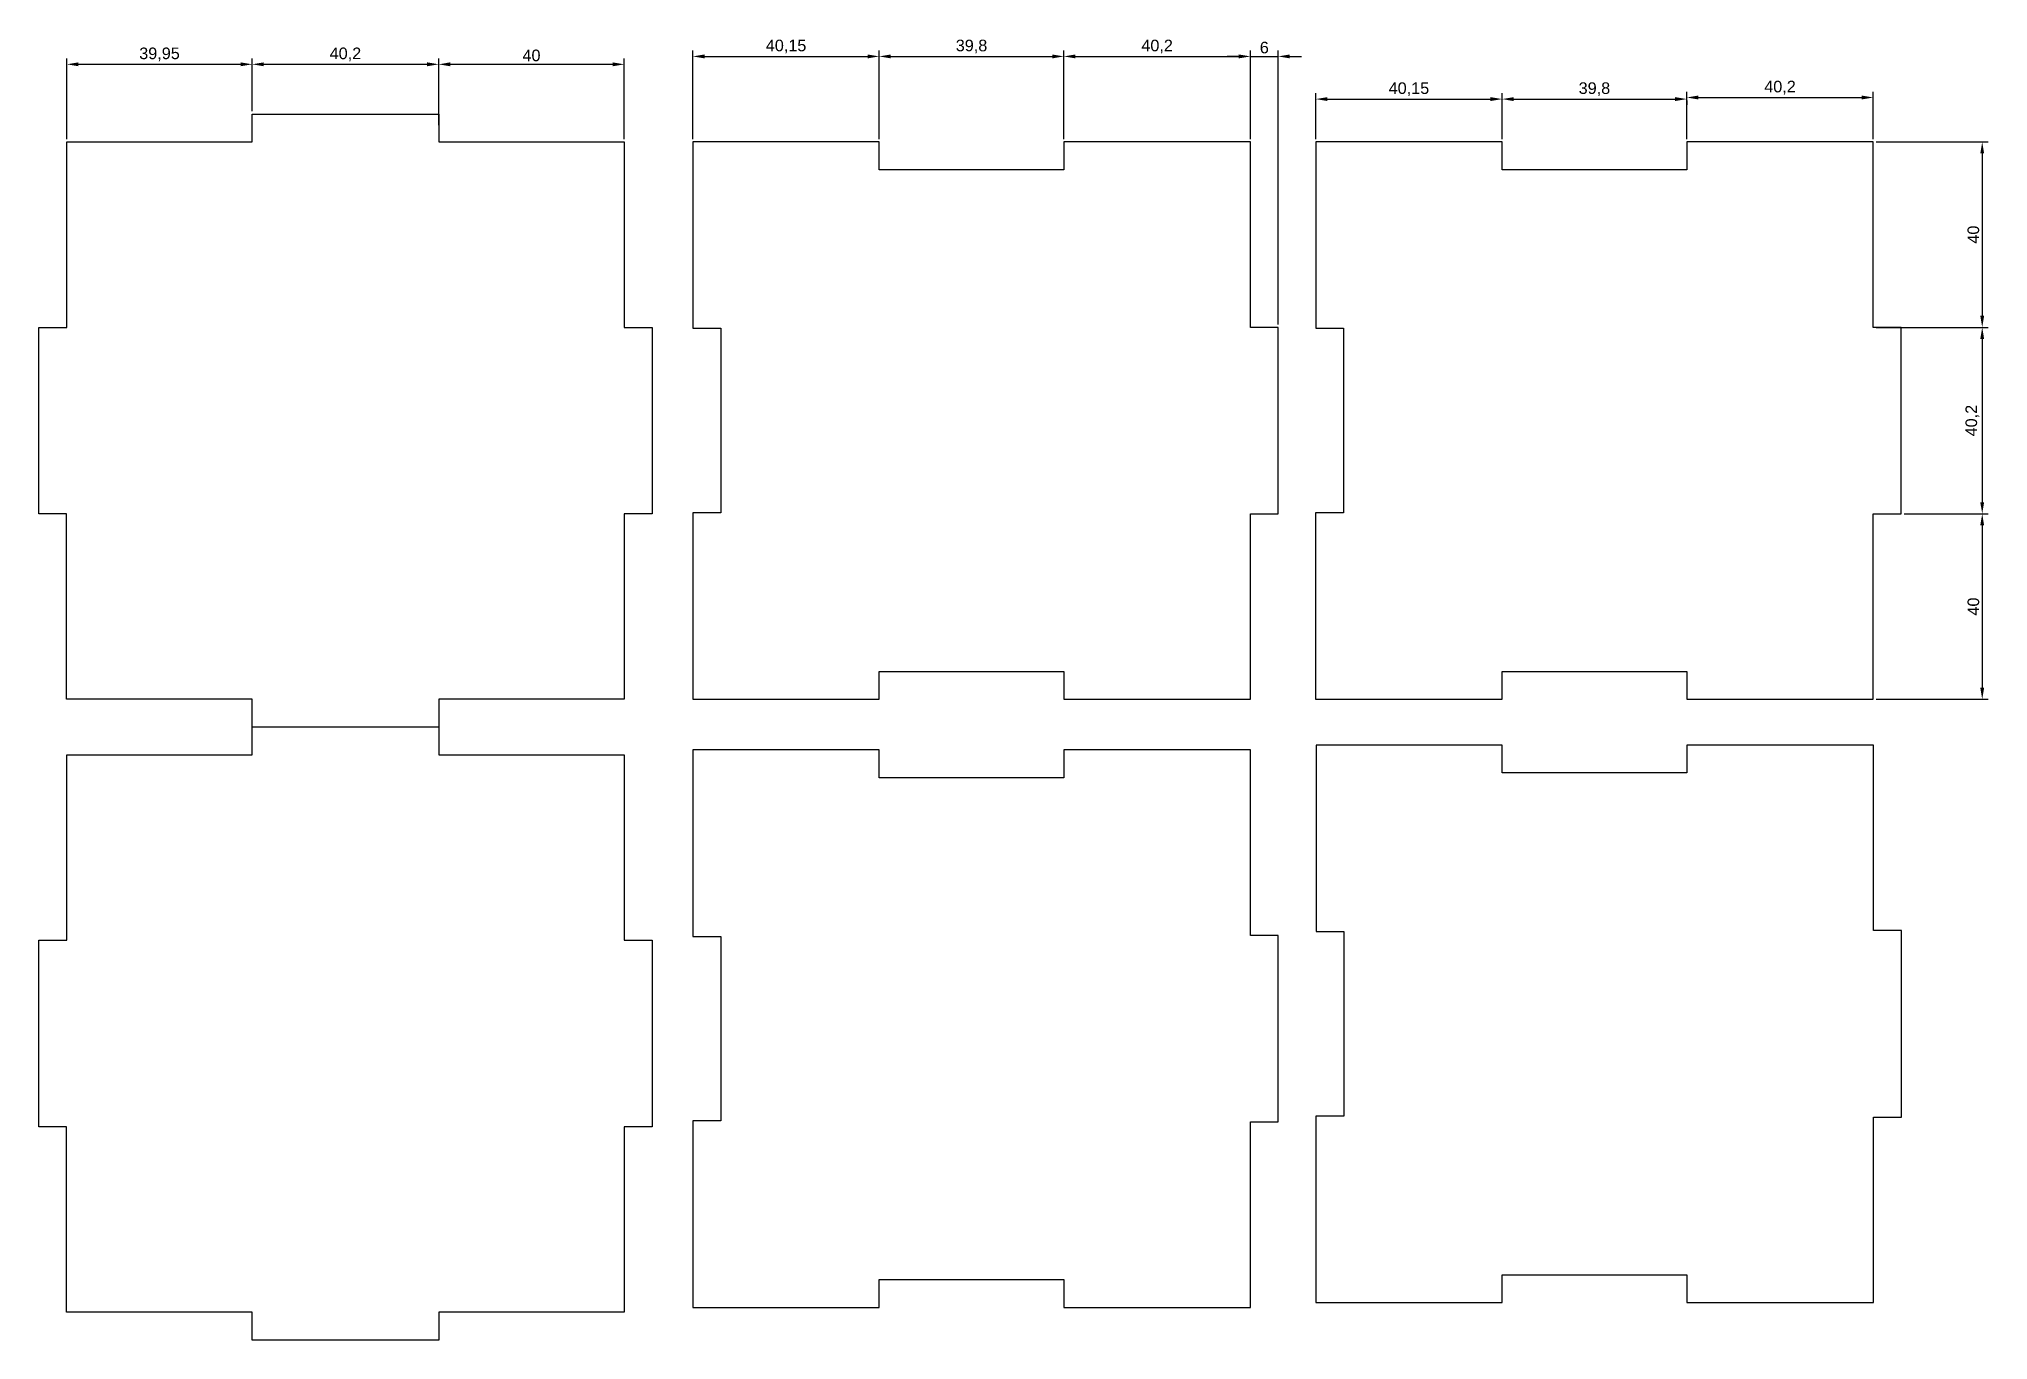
# Model space of a CAD drawing. Header units: millimetres. Extents: x -6 to 414, y -138 to 142.
import ezdxf

# ---------------------------------------------------------------- set-up
doc = ezdxf.new("R2010")
doc.units = ezdxf.units.MM
doc.styles.get("Standard").update_dxf_attribs({"font": 'arial.ttf'})
doc.dimstyles.new('ISO-25', dxfattribs={"dimtxt": 2.5, "dimasz": 2.5, "dimexe": 1.25, "dimexo": 0.625, "dimtad": 1, "dimtxsty": 'Standard', "dimcen": 2.5, "dimadec": 0, "dimazin": 0, "dimtfac": 1, "dimtmove": 0, "dimatfit": 3, "dimfxl": 1, "dimarcsym": 0})

# ---------------------------------------------------------------- blocks, each defined once
blk = doc.blocks.new('*D3')
at = {"color": 0, "lineweight": -2}
for p, q in [((349.09, 120.72), (349.09, 130.92)), ((389.29, 120.72), (389.29, 130.92)), ((351.59, 129.67), (386.79, 129.67))]:
    blk.add_line(p, q, dxfattribs=at)
at = {"color": 0}
for points in [[(351.59, 130.09), (351.59, 129.25), (349.09, 129.67)], [(386.79, 129.25), (386.79, 130.09), (389.29, 129.67)]]:
    blk.add_solid(points, dxfattribs=at)
at = {"layer": 'Defpoints', "color": 0}
for p in [(389.29, 129.67), (349.09, 120.1), (389.29, 120.1)]:
    blk.add_point(p, dxfattribs=at)
at = {"color": 0, "insert": (369.19, 131.8), "char_height": 2.5, "attachment_point": 5}
blk.add_mtext('40,2', dxfattribs=at)
blk = doc.blocks.new('*D4')
at = {"color": 0, "lineweight": -2}
for p, q in [((269.14, 120.72), (269.14, 130.58)), ((309.29, 120.72), (309.29, 130.58)), ((271.64, 129.33), (306.79, 129.33))]:
    blk.add_line(p, q, dxfattribs=at)
at = {"color": 0}
for points in [[(271.64, 129.75), (271.64, 128.91), (269.14, 129.33)], [(306.79, 128.91), (306.79, 129.75), (309.29, 129.33)]]:
    blk.add_solid(points, dxfattribs=at)
at = {"layer": 'Defpoints', "color": 0}
for p in [(309.29, 129.33), (269.14, 120.1), (309.29, 120.1)]:
    blk.add_point(p, dxfattribs=at)
at = {"color": 0, "insert": (289.21, 131.46), "char_height": 2.5, "attachment_point": 5}
blk.add_mtext('40,15', dxfattribs=at)
blk = doc.blocks.new('*D5')
at = {"color": 0, "lineweight": -2}
for p, q in [((309.29, 120.72), (309.29, 130.58)), ((311.79, 129.33), (346.59, 129.33)), ((349.09, 129.04), (349.09, 128.08))]:
    blk.add_line(p, q, dxfattribs=at)
at = {"color": 0}
for points in [[(311.79, 129.75), (311.79, 128.91), (309.29, 129.33)], [(346.59, 128.91), (346.59, 129.75), (349.09, 129.33)]]:
    blk.add_solid(points, dxfattribs=at)
at = {"layer": 'Defpoints', "color": 0}
for p in [(349.09, 129.67), (349.09, 129.33), (309.29, 120.1)]:
    blk.add_point(p, dxfattribs=at)
at = {"color": 0, "insert": (329.19, 131.46), "char_height": 2.5, "attachment_point": 5}
blk.add_mtext('39,8', dxfattribs=at)
blk = doc.blocks.new('*D6')
at = {"color": 0, "lineweight": -2}
for p, q in [((-0.05, 120.72), (-0.05, 138.08)), ((2.45, 136.83), (37.4, 136.83)), ((39.9, 126.72), (39.9, 138.08))]:
    blk.add_line(p, q, dxfattribs=at)
at = {"color": 0}
for points in [[(2.45, 137.25), (2.45, 136.41), (-0.05, 136.83)], [(37.4, 136.41), (37.4, 137.25), (39.9, 136.83)]]:
    blk.add_solid(points, dxfattribs=at)
at = {"layer": 'Defpoints', "color": 0}
for p in [(39.9, 136.83), (39.9, 126.1), (-0.05, 120.1)]:
    blk.add_point(p, dxfattribs=at)
at = {"color": 0, "insert": (19.93, 138.96), "char_height": 2.5, "attachment_point": 5}
blk.add_mtext('39,95', dxfattribs=at)
blk = doc.blocks.new('*D7')
at = {"color": 0, "lineweight": -2}
for p, q in [((39.9, 126.72), (39.9, 138.08)), ((42.4, 136.83), (77.6, 136.83)), ((80.1, 123.72), (80.1, 138.08))]:
    blk.add_line(p, q, dxfattribs=at)
at = {"color": 0}
for points in [[(42.4, 137.25), (42.4, 136.41), (39.9, 136.83)], [(77.6, 136.41), (77.6, 137.25), (80.1, 136.83)]]:
    blk.add_solid(points, dxfattribs=at)
at = {"layer": 'Defpoints', "color": 0}
for p in [(80.1, 136.83), (39.9, 126.1), (80.1, 123.1)]:
    blk.add_point(p, dxfattribs=at)
at = {"color": 0, "insert": (60, 138.96), "char_height": 2.5, "attachment_point": 5}
blk.add_mtext('40,2', dxfattribs=at)
blk = doc.blocks.new('*D8')
at = {"color": 0, "lineweight": -2}
for p, q in [((80.1, 123.72), (80.1, 138.08)), ((82.6, 136.83), (117.6, 136.83)), ((120.1, 120.72), (120.1, 138.08))]:
    blk.add_line(p, q, dxfattribs=at)
at = {"color": 0}
for points in [[(82.6, 137.25), (82.6, 136.41), (80.1, 136.83)], [(117.6, 136.41), (117.6, 137.25), (120.1, 136.83)]]:
    blk.add_solid(points, dxfattribs=at)
at = {"layer": 'Defpoints', "color": 0}
for p in [(120.1, 136.83), (80.1, 123.1), (120.1, 120.1)]:
    blk.add_point(p, dxfattribs=at)
at = {"color": 0, "insert": (100.1, 138.73), "char_height": 2.5, "attachment_point": 5}
blk.add_mtext('40', dxfattribs=at)
blk = doc.blocks.new('*D9')
at = {"color": 0, "lineweight": -2}
for p, q in [((134.89, 120.72), (134.89, 139.78)), ((175.04, 120.72), (175.04, 139.78)), ((137.39, 138.53), (172.54, 138.53))]:
    blk.add_line(p, q, dxfattribs=at)
at = {"color": 0}
for points in [[(137.39, 138.95), (137.39, 138.11), (134.89, 138.53)], [(172.54, 138.11), (172.54, 138.95), (175.04, 138.53)]]:
    blk.add_solid(points, dxfattribs=at)
at = {"layer": 'Defpoints', "color": 0}
for p in [(175.04, 138.53), (134.89, 120.1), (175.04, 120.1)]:
    blk.add_point(p, dxfattribs=at)
at = {"color": 0, "insert": (154.97, 140.66), "char_height": 2.5, "attachment_point": 5}
blk.add_mtext('40,15', dxfattribs=at)
blk = doc.blocks.new('*D10')
at = {"color": 0, "lineweight": -2}
for p, q in [((175.04, 120.72), (175.04, 139.78)), ((214.84, 120.72), (214.84, 139.78)), ((177.54, 138.53), (212.34, 138.53))]:
    blk.add_line(p, q, dxfattribs=at)
at = {"color": 0}
for points in [[(177.54, 138.95), (177.54, 138.11), (175.04, 138.53)], [(212.34, 138.11), (212.34, 138.95), (214.84, 138.53)]]:
    blk.add_solid(points, dxfattribs=at)
at = {"layer": 'Defpoints', "color": 0}
for p in [(214.84, 138.53), (175.04, 120.1), (214.84, 120.1)]:
    blk.add_point(p, dxfattribs=at)
at = {"color": 0, "insert": (194.94, 140.66), "char_height": 2.5, "attachment_point": 5}
blk.add_mtext('39,8', dxfattribs=at)
blk = doc.blocks.new('*D11')
at = {"color": 0, "lineweight": -2}
for p, q in [((214.84, 120.72), (214.84, 139.78)), ((255.04, 120.72), (255.04, 139.78)), ((217.34, 138.53), (252.54, 138.53))]:
    blk.add_line(p, q, dxfattribs=at)
at = {"color": 0}
for points in [[(217.34, 138.95), (217.34, 138.11), (214.84, 138.53)], [(252.54, 138.11), (252.54, 138.95), (255.04, 138.53)]]:
    blk.add_solid(points, dxfattribs=at)
at = {"layer": 'Defpoints', "color": 0}
for p in [(255.04, 138.53), (214.84, 120.1), (255.04, 120.1)]:
    blk.add_point(p, dxfattribs=at)
at = {"color": 0, "insert": (234.94, 140.66), "char_height": 2.5, "attachment_point": 5}
blk.add_mtext('40,2', dxfattribs=at)
blk = doc.blocks.new('*D12')
at = {"color": 0, "lineweight": -2}
for p, q in [((255.04, 120.72), (255.04, 139.78)), ((261.04, 80.72), (261.04, 139.78)), ((252.54, 138.53), (250.04, 138.53)), ((255.04, 138.53), (261.04, 138.53)), ((263.54, 138.53), (266.04, 138.53))]:
    blk.add_line(p, q, dxfattribs=at)
at = {"color": 0}
for points in [[(252.54, 138.11), (252.54, 138.95), (255.04, 138.53)], [(263.54, 138.95), (263.54, 138.11), (261.04, 138.53)]]:
    blk.add_solid(points, dxfattribs=at)
at = {"layer": 'Defpoints', "color": 0}
for p in [(261.04, 138.53), (255.04, 120.1), (261.04, 80.1)]:
    blk.add_point(p, dxfattribs=at)
at = {"color": 0, "insert": (258.04, 140.43), "char_height": 2.5, "attachment_point": 5}
blk.add_mtext('6', dxfattribs=at)
blk = doc.blocks.new('*D13')
at = {"color": 0, "lineweight": -2}
for p, q in [((389.91, 120.1), (414.02, 120.1)), ((412.77, 117.6), (412.77, 82.6)), ((389.91, 80.1), (414.02, 80.1))]:
    blk.add_line(p, q, dxfattribs=at)
at = {"color": 0}
for points in [[(413.18, 117.6), (412.35, 117.6), (412.77, 120.1)], [(412.35, 82.6), (413.18, 82.6), (412.77, 80.1)]]:
    blk.add_solid(points, dxfattribs=at)
at = {"layer": 'Defpoints', "color": 0}
for p in [(389.29, 120.1), (389.29, 80.1), (412.77, 80.1)]:
    blk.add_point(p, dxfattribs=at)
at = {"color": 0, "insert": (410.87, 100.1), "char_height": 2.5, "attachment_point": 5, "rotation": 90}
blk.add_mtext('40', dxfattribs=at)
blk = doc.blocks.new('*D14')
at = {"color": 0, "lineweight": -2}
for p, q in [((389.91, 80.1), (414.02, 80.1)), ((412.77, 77.6), (412.77, 42.4)), ((395.91, 39.9), (414.02, 39.9))]:
    blk.add_line(p, q, dxfattribs=at)
at = {"color": 0}
for points in [[(413.18, 77.6), (412.35, 77.6), (412.77, 80.1)], [(412.35, 42.4), (413.18, 42.4), (412.77, 39.9)]]:
    blk.add_solid(points, dxfattribs=at)
at = {"layer": 'Defpoints', "color": 0}
for p in [(389.29, 80.1), (395.29, 39.9), (412.77, 39.9)]:
    blk.add_point(p, dxfattribs=at)
at = {"color": 0, "insert": (410.64, 60), "char_height": 2.5, "attachment_point": 5, "rotation": 90}
blk.add_mtext('40,2', dxfattribs=at)
blk = doc.blocks.new('*D15')
at = {"color": 0, "lineweight": -2}
for p, q in [((395.91, 39.9), (414.02, 39.9)), ((412.77, 37.4), (412.77, 2.4)), ((389.91, -0.1), (414.02, -0.1))]:
    blk.add_line(p, q, dxfattribs=at)
at = {"color": 0}
for points in [[(413.18, 37.4), (412.35, 37.4), (412.77, 39.9)], [(412.35, 2.4), (413.18, 2.4), (412.77, -0.1)]]:
    blk.add_solid(points, dxfattribs=at)
at = {"layer": 'Defpoints', "color": 0}
for p in [(395.29, 39.9), (389.29, -0.1), (412.77, -0.1)]:
    blk.add_point(p, dxfattribs=at)
at = {"color": 0, "insert": (410.87, 19.9), "char_height": 2.5, "attachment_point": 5, "rotation": 90}
blk.add_mtext('40', dxfattribs=at)

msp = doc.modelspace()

# ---------------------------------------------------------------- linework, layer by layer
for points in [[(-0.047, 80.1), (-0.047, 120.1), (39.9, 120.1), (39.9, 126.1), (80.1, 126.1), (80.1, 120.1), (120.1, 120.1), (120.1, 80.1), (126.1, 80.1), (126.1, 39.9), (120.1, 39.9), (120.1, -0.1), (80.1, -0.1), (80.1, -6.1), (39.9, -6.1), (39.9, -0.1), (-0.1, -0.1), (-0.1, 39.9), (-6.047, 39.9), (-6.047, 80.1)], [(175.042, 120.1), (134.895, 120.1), (134.895, 79.9), (140.895, 79.9), (140.895, 40.1), (134.842, 40.1), (134.842, -0.1), (175.042, -0.1), (175.042, 5.9), (214.842, 5.9), (214.842, -0.1), (255.042, -0.1), (255.042, 39.9), (261.042, 39.9), (261.042, 80.1), (255.042, 80.1), (255.042, 120.1), (214.842, 120.1), (214.842, 114.1), (175.042, 114.1)], [(309.287, 120.1), (269.14, 120.1), (269.14, 79.9), (275.14, 79.9), (275.14, 40.1), (269.087, 40.1), (269.087, -0.1), (309.287, -0.1), (309.287, 5.9), (349.087, 5.9), (349.087, -0.1), (389.287, -0.1), (389.287, 39.9), (395.287, 39.9), (395.287, 80.1), (389.287, 80.1), (389.287, 120.1), (349.087, 120.1), (349.087, 114.1), (309.287, 114.1)], [(-0.047, -52.062), (-0.047, -12.062), (39.9, -12.062), (39.9, -6.062), (80.1, -6.062), (80.1, -12.062), (120.1, -12.062), (120.1, -52.062), (126.1, -52.062), (126.1, -92.262), (120.1, -92.262), (120.1, -132.262), (80.1, -132.262), (80.1, -138.262), (39.9, -138.262), (39.9, -132.262), (-0.1, -132.262), (-0.1, -92.262), (-6.047, -92.262), (-6.047, -52.062)], [(175.042, -11.025), (134.895, -11.025), (134.895, -51.225), (140.895, -51.225), (140.895, -91.025), (134.842, -91.025), (134.842, -131.225), (175.042, -131.225), (175.042, -125.225), (214.842, -125.225), (214.842, -131.225), (255.042, -131.225), (255.042, -91.225), (261.042, -91.225), (261.042, -51.025), (255.042, -51.025), (255.042, -11.025), (214.842, -11.025), (214.842, -17.025), (175.042, -17.025)], [(309.34, -9.987), (269.193, -9.987), (269.193, -50.187), (275.193, -50.187), (275.193, -89.987), (269.14, -89.987), (269.14, -130.187), (309.34, -130.187), (309.34, -124.187), (349.14, -124.187), (349.14, -130.187), (389.34, -130.187), (389.34, -90.187), (395.34, -90.187), (395.34, -49.987), (389.34, -49.987), (389.34, -9.987), (349.14, -9.987), (349.14, -15.987), (309.34, -15.987)]]:
    msp.add_lwpolyline(points, close=True)

# ---------------------------------------------------------------- dimensions: what is measured, and where the dimension line sits
for base, p1, p2, picture, middle in [((39.9, 136.828), (-0.047, 120.1), (39.9, 126.1), '*D6', (19.926, 138.956)), ((80.1, 136.828), (39.9, 126.1), (80.1, 123.1), '*D7', (60, 138.956)), ((120.1, 136.828), (80.1, 123.1), (120.1, 120.1), '*D8', (100.1, 138.729)), ((175.042, 138.529), (134.895, 120.1), (175.042, 120.1), '*D9', (154.968, 140.656)), ((214.842, 138.529), (175.042, 120.1), (214.842, 120.1), '*D10', (194.942, 140.656)), ((255.042, 138.529), (214.842, 120.1), (255.042, 120.1), '*D11', (234.942, 140.656)), ((261.042, 138.529), (255.042, 120.1), (261.042, 80.1), '*D12', (258.042, 140.429)), ((309.287, 129.33), (269.14, 120.1), (309.287, 120.1), '*D4', (289.214, 131.457)), ((349.087, 129.33), (309.287, 120.1), (349.087, 129.67), '*D5', (329.187, 131.457)), ((389.287, 129.67), (349.087, 120.1), (389.287, 120.1), '*D3', (369.187, 131.797))]:
    dim = msp.add_linear_dim(base=base, p1=p1, p2=p2, dimstyle='ISO-25')
    dim.commit()
    dim.dimension.update_dxf_attribs({"geometry": picture, "text_midpoint": middle})
for base, p1, p2, picture, middle in [((412.768, 80.1), (389.287, 120.1), (389.287, 80.1), '*D13', (410.867, 100.1)), ((412.768, 39.9), (389.287, 80.1), (395.287, 39.9), '*D14', (410.64, 60)), ((412.768, -0.1), (395.287, 39.9), (389.287, -0.1), '*D15', (410.867, 19.9))]:
    dim = msp.add_linear_dim(base=base, p1=p1, p2=p2, angle=90, dimstyle='ISO-25')
    dim.commit()
    dim.dimension.update_dxf_attribs({"geometry": picture, "text_midpoint": middle})

doc.saveas('drawing.dxf')
